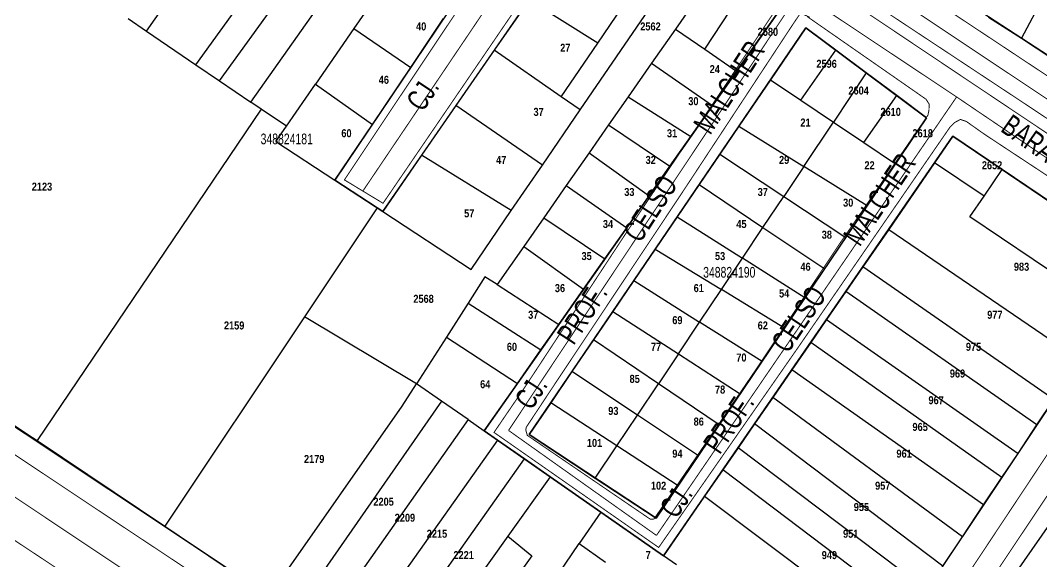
# Model space of a CAD drawing. Extents: x 203136 to 205923, y 4839890 to 4842982.
# Drawn here: x 203891.3 to 204082.6, y 4841632 to 4841733.3 of the extents above; entities that cross this region are included whole.
import ezdxf
from ezdxf.enums import TextEntityAlignment as Align

# ---------------------------------------------------------------- set-up
doc = ezdxf.new("R2010")
doc.units = 0
doc.header["$LTSCALE"] = 1.5
doc.header["$MEASUREMENT"] = 0
for name, color, linetype in [('CD_MALHA_LOTES', 40, 'CONTINUOUS'), ('CD_TXT_QUADRA', 7, 'CONTINUOUS'), ('RU-QUADRAS', 210, 'CONTINUOUS'), ('SV-EIXO-RUA-PAV', 20, 'CONTINUOUS'), ('SV-RUA-PAVIM-S-GUIA-C-GUIA', 7, 'CONTINUOUS'), ('SV-TXT-RUA-PAV-S-GUIA-C-GUIA', 7, 'CONTINUOUS'), ('Th_NmrPort', 1, 'CONTINUOUS')]:
    doc.layers.add(name, color=color, linetype=linetype)
doc.styles.add('ARIAL', font='ARIAL.TTF')
doc.styles.get("Standard").update_dxf_attribs({"font": 'swisscbo.ttf'})

msp = doc.modelspace()

# ---------------------------------------------------------------- linework, layer by layer
at = {"layer": 'CD_MALHA_LOTES', "linetype": 'Continuous'}
for p, q in [((203924.16, 4841725.01), (203963.99, 4841780.36)), ((203928.59, 4841722.01), (203968.7, 4841777.36)), ((203934.48, 4841718.02), (203974.03, 4841773.97)), ((204097.72, 4841765.35), (204078.83, 4841729.97)), ((203996.16, 4841716.55), (204016.72, 4841746.59)), ((203914.89, 4841731.33), (203925.43, 4841746.18)), ((204021.91, 4841743.03), (204014.01, 4841731.71)), ((203959.8, 4841740.66), (203953.74, 4841731.83)), ((204019.5, 4841727.91), (204027.08, 4841739.49)), ((203986.58, 4841737.17), (203980.05, 4841727.73)), ((203999.45, 4841729.07), (203986.58, 4841737.17)), ((203999.45, 4841729.07), (204005.76, 4841738.36)), ((204025.47, 4841723.8), (204033.44, 4841735.13)), ((203911.45, 4841733.67), (203914.89, 4841731.33)), ((203964.42, 4841724.51), (203970.58, 4841733.68)), ((204072.68, 4841733.96), (204078.83, 4841729.97)), ((203914.89, 4841731.33), (203924.16, 4841725.01)), ((203953.74, 4841731.83), (203946.55, 4841721.36)), ((203953.74, 4841731.83), (203964.42, 4841724.51)), ((204014.01, 4841731.71), (204009.54, 4841725.32)), ((204014.01, 4841731.71), (204019.5, 4841727.91)), ((204038.41, 4841731.93), (204031.8, 4841722.21)), ((204044.06, 4841727.73), (204038.41, 4841731.93)), ((203992.61, 4841719.01), (203999.45, 4841729.07)), ((204078.83, 4841729.97), (204084.33, 4841726.39)), ((203980.05, 4841727.73), (203972.88, 4841717.36)), ((203992.61, 4841719.01), (203980.05, 4841727.73)), ((204019.5, 4841727.91), (204025.47, 4841723.8)), ((204037.52, 4841718.37), (204044.06, 4841727.73)), ((204049.77, 4841723.48), (204044.06, 4841727.73)), ((204009.54, 4841725.32), (204005.15, 4841719.04)), ((204009.54, 4841725.32), (204020.98, 4841717.42)), ((203924.16, 4841725.01), (203928.59, 4841722.01)), ((203957.25, 4841713.84), (203964.42, 4841724.51)), ((204020.98, 4841717.42), (204025.47, 4841723.8)), ((204049.77, 4841723.48), (204043.61, 4841714.27)), ((204055.47, 4841719.24), (204049.77, 4841723.48)), ((203928.59, 4841722.01), (203934.48, 4841718.02)), ((203941.15, 4841713.51), (203946.55, 4841721.36)), ((203946.55, 4841721.36), (203957.25, 4841713.84)), ((204031.8, 4841722.21), (204025.91, 4841713.55)), ((204031.8, 4841722.21), (204037.52, 4841718.37)), ((203936.41, 4841716.72), (203934.48, 4841718.02)), ((203996.16, 4841716.55), (203992.61, 4841719.01)), ((204005.15, 4841719.04), (204001.46, 4841713.75)), ((204005.15, 4841719.04), (204016.87, 4841711.56)), ((204037.52, 4841718.37), (204043.61, 4841714.27)), ((204049.31, 4841710.44), (204055.47, 4841719.24)), ((204061.06, 4841715.07), (204055.47, 4841719.24)), ((203936.41, 4841716.72), (203894.44, 4841654.65)), ((203941.15, 4841713.51), (203936.41, 4841716.72)), ((203972.88, 4841717.36), (203966.45, 4841708.06)), ((203989.09, 4841706.23), (203972.88, 4841717.36)), ((203989.09, 4841706.23), (203996.16, 4841716.55)), ((204016.87, 4841711.56), (204020.98, 4841717.42)), ((203950.22, 4841703.39), (203957.25, 4841713.84)), ((204001.46, 4841713.75), (203997.83, 4841708.54)), ((204001.46, 4841713.75), (204012.97, 4841706.01)), ((204038.07, 4841705.99), (204043.61, 4841714.27)), ((204043.61, 4841714.27), (204049.31, 4841710.44)), ((204055.24, 4841706.45), (204061.06, 4841715.07)), ((203939.17, 4841710.63), (203941.15, 4841713.51)), ((204025.91, 4841713.55), (204022.33, 4841708.29)), ((204025.91, 4841713.55), (204038.07, 4841705.99)), ((203939.17, 4841710.63), (203950.22, 4841703.39)), ((204012.97, 4841706.01), (204016.87, 4841711.56)), ((204049.31, 4841710.44), (204055.24, 4841706.45)), ((204065.98, 4841711.62), (204062.55, 4841706.64)), ((204075.23, 4841705.38), (204065.98, 4841711.62)), ((203966.45, 4841708.06), (203959.17, 4841697.52)), ((203983.26, 4841697.71), (203966.45, 4841708.06)), ((203997.83, 4841708.54), (203993.55, 4841702.42)), ((203997.83, 4841708.54), (204009.07, 4841700.46)), ((204022.33, 4841708.29), (204018.44, 4841702.57)), ((204022.33, 4841708.29), (204034.31, 4841700.37)), ((203983.26, 4841697.71), (203989.09, 4841706.23)), ((204049.93, 4841698.6), (204055.24, 4841706.45)), ((204062.55, 4841706.64), (204053.96, 4841694.18)), ((204071.82, 4841700.4), (204062.55, 4841706.64)), ((204009.07, 4841700.46), (204012.97, 4841706.01)), ((204038.07, 4841705.99), (204034.31, 4841700.37)), ((204049.93, 4841698.6), (204038.07, 4841705.99)), ((204071.82, 4841700.4), (204075.23, 4841705.38)), ((204101.71, 4841687.51), (204075.23, 4841705.38)), ((203958.12, 4841698.21), (203950.22, 4841703.39)), ((203993.55, 4841702.42), (203989.33, 4841696.38)), ((203993.55, 4841702.42), (204004.88, 4841694.51)), ((204018.44, 4841702.57), (204014.31, 4841696.51)), ((204018.44, 4841702.57), (204030.41, 4841694.56)), ((204004.88, 4841694.51), (204009.07, 4841700.46)), ((204030.41, 4841694.56), (204034.31, 4841700.37)), ((204034.31, 4841700.37), (204045.94, 4841692.69)), ((204069.19, 4841696.56), (204071.82, 4841700.4)), ((204045.94, 4841692.69), (204049.93, 4841698.6)), ((203958.12, 4841698.21), (203944.51, 4841677.8)), ((203959.17, 4841697.52), (203958.12, 4841698.21)), ((203959.17, 4841697.52), (203975.71, 4841686.69)), ((203975.71, 4841686.69), (203983.26, 4841697.71)), ((204014.31, 4841696.51), (204010.21, 4841690.48)), ((204014.31, 4841696.51), (204026.55, 4841688.78)), ((204095.77, 4841678.61), (204069.19, 4841696.56)), ((203989.33, 4841696.38), (203985.58, 4841691)), ((203989.33, 4841696.38), (204000.79, 4841688.68)), ((204026.55, 4841688.78), (204030.41, 4841694.56)), ((204030.41, 4841694.56), (204041.97, 4841686.82)), ((204000.79, 4841688.68), (204004.88, 4841694.51)), ((204041.97, 4841686.82), (204045.94, 4841692.69)), ((204053.96, 4841694.18), (204049.12, 4841687.17)), ((204053.96, 4841694.18), (204089.84, 4841669.72)), ((203985.58, 4841691), (203980.58, 4841683.85)), ((203985.58, 4841691), (203996.81, 4841683.02)), ((204010.21, 4841690.48), (204006.2, 4841684.59)), ((204010.21, 4841690.48), (204022.62, 4841682.91)), ((203843.63, 4841688.21), (203893.56, 4841655.24)), ((203996.81, 4841683.02), (204000.79, 4841688.68)), ((204022.62, 4841682.91), (204026.55, 4841688.78)), ((204038.28, 4841681.37), (204026.55, 4841688.78)), ((204049.12, 4841687.17), (204045.93, 4841682.55)), ((204084.9, 4841662.31), (204049.12, 4841687.17)), ((203978.33, 4841685.3), (203975.19, 4841680.4)), ((203980.58, 4841683.85), (203978.33, 4841685.3)), ((204038.28, 4841681.37), (204041.97, 4841686.82)), ((203980.58, 4841683.85), (203992.15, 4841676.4)), ((204006.2, 4841684.59), (204002.28, 4841678.81)), ((204006.2, 4841684.59), (204018.54, 4841676.82)), ((203992.15, 4841676.4), (203996.81, 4841683.02)), ((204018.54, 4841676.82), (204022.62, 4841682.91)), ((204034.44, 4841675.69), (204022.62, 4841682.91)), ((204034.44, 4841675.69), (204038.28, 4841681.37)), ((204045.93, 4841682.55), (204042.33, 4841677.33)), ((204081.73, 4841657.57), (204045.93, 4841682.55)), ((203975.19, 4841680.4), (203971.1, 4841674)), ((203975.19, 4841680.4), (203988.8, 4841671.62)), ((203944.51, 4841677.8), (203918.35, 4841638.59)), ((203965.52, 4841665.29), (203944.51, 4841677.8)), ((204002.28, 4841678.81), (203998.66, 4841673.49)), ((204002.28, 4841678.81), (204014.57, 4841670.89)), ((204042.33, 4841677.33), (204039.36, 4841673.02)), ((204042.33, 4841677.33), (204078.19, 4841652.25)), ((203988.8, 4841671.62), (203992.15, 4841676.4)), ((204014.57, 4841670.89), (204018.54, 4841676.82)), ((204030.24, 4841669.46), (204018.54, 4841676.82)), ((204030.24, 4841669.46), (204034.44, 4841675.69)), ((203971.1, 4841674), (203965.52, 4841665.29)), ((203971.1, 4841674), (203984.39, 4841665.35)), ((203984.39, 4841665.35), (203988.8, 4841671.62)), ((203998.66, 4841673.49), (203994.62, 4841667.56)), ((204010.81, 4841665.27), (203998.66, 4841673.49)), ((204039.36, 4841673.02), (204035.8, 4841667.87)), ((204075.19, 4841647.75), (204039.36, 4841673.02)), ((204014.57, 4841670.89), (204010.81, 4841665.27)), ((204014.57, 4841670.89), (204026.16, 4841663.42)), ((204026.16, 4841663.42), (204030.24, 4841669.46)), ((204035.8, 4841667.87), (204032.26, 4841662.73)), ((204071.75, 4841642.6), (204035.8, 4841667.87)), ((203994.62, 4841667.56), (203990.65, 4841661.72)), ((204006.88, 4841659.4), (203994.62, 4841667.56)), ((203962.82, 4841661.07), (203965.52, 4841665.29)), ((203970.19, 4841662.04), (203965.52, 4841665.29)), ((203978.16, 4841656.49), (203984.39, 4841665.35)), ((204006.88, 4841659.4), (204010.81, 4841665.27)), ((204022.2, 4841657.57), (204010.81, 4841665.27)), ((203970.19, 4841662.04), (203942.54, 4841622.36)), ((203975.15, 4841658.59), (203970.19, 4841662.04)), ((204022.2, 4841657.57), (204026.16, 4841663.42)), ((204032.26, 4841662.73), (204028.84, 4841657.78)), ((204067.78, 4841636.64), (204032.26, 4841662.73)), ((204081.73, 4841657.57), (204084.9, 4841662.31)), ((203937.87, 4841625.49), (203962.82, 4841661.07)), ((203990.65, 4841661.72), (203986.6, 4841655.77)), ((204003.03, 4841653.65), (203990.65, 4841661.72)), ((203975.15, 4841658.59), (203947.37, 4841619.11)), ((203975.15, 4841658.59), (203978.16, 4841656.49)), ((204003.03, 4841653.65), (204006.88, 4841659.4)), ((204018.3, 4841651.8), (204006.88, 4841659.4)), ((203980.69, 4841654.72), (203978.16, 4841656.49)), ((204018.3, 4841651.8), (204022.2, 4841657.57)), ((204028.84, 4841657.78), (204025.73, 4841653.27)), ((204064.09, 4841631.12), (204028.84, 4841657.78)), ((204078.19, 4841652.25), (204081.73, 4841657.57)), ((203893.56, 4841655.24), (203894.44, 4841654.65)), ((203894.44, 4841654.65), (203918.35, 4841638.59)), ((203980.69, 4841654.72), (203952.86, 4841615.42)), ((203985.7, 4841651.23), (203980.69, 4841654.72)), ((203986.6, 4841655.77), (203999, 4841647.63)), ((203999, 4841647.63), (204003.03, 4841653.65)), ((204014.5, 4841646.17), (204003.03, 4841653.65)), ((204025.73, 4841653.27), (204022.91, 4841649.18)), ((204061.13, 4841626.68), (204025.73, 4841653.27)), ((203957.96, 4841612), (203985.7, 4841651.23)), ((203990.51, 4841647.88), (203985.7, 4841651.23)), ((204014.5, 4841646.17), (204018.3, 4841651.8)), ((204075.19, 4841647.75), (204078.19, 4841652.25)), ((204022.91, 4841649.18), (204019.48, 4841644.21)), ((204058.29, 4841622.42), (204022.91, 4841649.18)), ((203990.51, 4841647.88), (203982.6, 4841636.75)), ((204000.03, 4841641.24), (203990.51, 4841647.88)), ((203999, 4841647.63), (204010.41, 4841640.13)), ((204071.75, 4841642.6), (204075.19, 4841647.75)), ((204010.41, 4841640.13), (204014.5, 4841646.17)), ((204019.48, 4841644.21), (204011.78, 4841633.05)), ((204019.48, 4841644.21), (204055.31, 4841617.36)), ((204000.03, 4841641.24), (203996, 4841635.37)), ((204011.78, 4841633.05), (204000.03, 4841641.24)), ((204067.78, 4841636.64), (204071.75, 4841642.6)), ((203918.35, 4841638.59), (203937.87, 4841625.49)), ((203982.6, 4841636.75), (203962.76, 4841608.83)), ((203973.07, 4841602.02), (203996, 4841635.37)), ((203982.6, 4841636.75), (203987.09, 4841633.07)), ((203996, 4841635.37), (204000.93, 4841631.87)), ((204064.09, 4841631.12), (204067.78, 4841636.64)), ((203987.09, 4841633.07), (203967.52, 4841605.68)), ((204014.22, 4841631.35), (204011.78, 4841633.05))]:
    msp.add_line(p, q, dxfattribs=at)
at = {"layer": 'RU-QUADRAS', "color": 6, "linetype": 'Continuous'}
for points in [[(204047.65, 4841753.07), (204059.55, 4841777.77), (204081.97, 4841812.89), (204051.02, 4841833.78), (204053.94, 4841840.67), (204088.22, 4841893.93), (204091.02, 4841893.93), (204124.19, 4841872.07), (204084.88, 4841817.07), (204086.94, 4841815.8), (204109.47, 4841844.63), (204107.66, 4841845.96), (204125.96, 4841870.9), (204192.61, 4841826.98), (204193.24, 4841823.86), (204145.25, 4841753.48), (204127.8, 4841726.7), (204113.89, 4841707.19), (204071.39, 4841734.8), (204058.31, 4841743.83), (204052.07, 4841750.37)], [(203986.6, 4841655.77), (204038.41, 4841731.93), (204061.06, 4841715.07), (204010.41, 4841640.13)]]:
    msp.add_lwpolyline(points, close=True, dxfattribs=at)
for points in [[(203856.19, 4841770.86), (203894.24, 4841825.7), (203931.36, 4841800.73), (203892.31, 4841746.72), (203894.19, 4841745.43), (203933.46, 4841799.8), (203990.59, 4841763.43), (203950.22, 4841703.39), (203959.17, 4841697.53), (204000.69, 4841757.58), (204033.44, 4841735.13), (203978.16, 4841656.49), (204011.78, 4841633.05), (204065.98, 4841711.62), (204101.71, 4841687.51), (204056.51, 4841619.75)], [(203986.21, 4841593.34), (203829.43, 4841697.58)]]:
    msp.add_lwpolyline(points, dxfattribs=at)
at = {"layer": 'SV-EIXO-RUA-PAV', "const_width": 0.18, "flags": 128}
for points in [[(203686.39953, 4841049.541978), (203692.54943, 4841058.743734), (203749.763, 4841143.981473), (203780.754332, 4841190.6698), (203801.503, 4841221.7458), (203841.206856, 4841280.544557), (203883.1664, 4841344.0556), (203932.166221, 4841417.194802), (203983.243296, 4841493.9438), (204024.317884, 4841554.89701), (204044.434599, 4841585.5919), (204112.74, 4841687.823359), (204118.336724, 4841695.482033), (204206.94601, 4841829.2385), (204298.345112, 4841966.997973), (204390.162441, 4842105.446938), (204453.930388, 4842201.1731)], [(204003.1412, 4841772.0738), (203955.448914, 4841701.3674)], [(204037.2543, 4841738.5625), (203982.745551, 4841656.5415)], [(204066.6864, 4841718.9912), (204010.456839, 4841636.877)], [(203982.7455, 4841656.5415), (204010.456839, 4841636.877)]]:
    msp.add_lwpolyline(points, dxfattribs=at)
at = {"layer": 'SV-EIXO-RUA-PAV', "const_width": 0.18}
for points in [[(203816.884774, 4841885.312895), (203841.5619, 4841869.4472), (203936.605357, 4841805.8681), (203998.154453, 4841764.704665), (204037.2543, 4841738.5625), (204066.6864, 4841718.9912), (204112.74, 4841687.823359), (204135.716023, 4841672.506011), (204238.200001, 4841604.9406), (204281.989259, 4841575.8223), (204311.854383, 4841556.001556), (204405.763938, 4841493.5846)], [(203835.482708, 4841884.228794), (203846.0231, 4841877.1778), (203886.536355, 4841850.382163), (203971.44315, 4841793.304593), (204003.1412, 4841772.0738), (204014.986115, 4841764.1502), (204033.499903, 4841751.7655), (204043.262908, 4841745.482254), (204118.336724, 4841695.482033), (204141.312746, 4841679.87012), (204232.241602, 4841619.389526), (204293.058033, 4841579.1683), (204323.851361, 4841558.6951), (204410.721144, 4841500.9968)], [(203713.195594, 4841762.099), (203718.6708, 4841758.4484), (203819.801783, 4841691.0189), (203924.608837, 4841621.1384), (203982.867673, 4841582.775028), (204024.317884, 4841554.89701), (204047.25663, 4841539.716778), (204184.483112, 4841447.8663), (204230.965896, 4841416.8737), (204316.37469, 4841359.9271), (204340.8024, 4841343.6398), (204391.414581, 4841309.998544), (204408.223744, 4841298.6864), (204430.382008, 4841283.9123), (204456.732906, 4841266.3427), (204609.65364, 4841164.120225), (204616.269943, 4841159.644491), (204624.637621, 4841154.19577), (204631.837716, 4841149.525438), (204636.861682, 4841146.2412)]]:
    msp.add_lwpolyline(points, dxfattribs=at)
at = {"layer": 'SV-RUA-PAVIM-S-GUIA-C-GUIA', "linetype": 'Continuous', "const_width": 0.18, "flags": 128}
for points in [[(204127.99792, 4841874.332325), (204130.18, 4841872.84), (204151.97, 4841858.27), (204183.96, 4841836.6), (204195.09, 4841829.19), (204196.72, 4841827.41), (204197.44, 4841825.87), (204197.54, 4841823.94), (204196.91, 4841822.48), (204183.16, 4841801.92), (204163.68, 4841772.41), (204141.95, 4841739.79), (204123.37, 4841711.59), (204119.41, 4841705.41), (204118.2, 4841704.42), (204117.24, 4841703.48), (204115.99, 4841703.06), (204114.26, 4841703.31), (204108.6, 4841706.35), (204087.5, 4841720.41), (204056.33, 4841741.04), (204045.44937, 4841748.395415)], [(203988.65, 4841758.33), (203970.15, 4841730.67), (203951.99, 4841703.46), (203959.23, 4841699.08), (203989.21, 4841743.01)], [(204033.57, 4841736.48), (204026.85, 4841726.4), (204005.89, 4841695.21), (203985.97, 4841664.9), (203980.02, 4841656.17), (204010.87, 4841634.62), (204037.04, 4841672.15), (204065.47, 4841713.37), (204066.33, 4841714.21), (204067.4, 4841714.78), (204068.53, 4841714.39), (204071.83, 4841712.05), (204104.68, 4841690.4)], [(204039.16, 4841733.91), (204038.03, 4841734.44), (204037.26, 4841734.42), (204036.19, 4841732.85), (204015.15, 4841700.89), (203991.85, 4841665.89), (203986.08, 4841657.17), (203985.96, 4841656.69), (203986.25, 4841655.62), (204009.32, 4841639.9), (204009.99, 4841639.96), (204016.1, 4841648.91), (204029.09, 4841667.96), (204044.46, 4841691.05), (204061.31, 4841715.57), (204061.51, 4841716.53), (204061.53, 4841717.67), (204060.96, 4841718.56), (204038.7, 4841734.04)], [(203767.50883, 4841717.801301), (203796.16, 4841698.7), (203830.9, 4841675.34), (203857.04, 4841657.88), (203904.55, 4841626.47), (203919.313085, 4841616.59961)], [(204021.2, 4841565.21), (204019.76, 4841566.07), (203994.5, 4841582.73), (203989.23, 4841587.06), (203988.86, 4841587.84), (204017.727001, 4841626.307251), (204014.028587, 4841629.477319), (203997.86, 4841607.77), (203986.5, 4841591.18), (203985.03, 4841590.43), (203983.95, 4841590.33), (203974.07, 4841596.59), (203951.02, 4841611.67), (203909.82, 4841638.97), (203861.32, 4841671.23), (203829.252436, 4841692.630735)], [(204097.24, 4841672.47), (204069.12, 4841630.09)]]:
    msp.add_lwpolyline(points, dxfattribs=at)
at = {"layer": 'SV-RUA-PAVIM-S-GUIA-C-GUIA', "const_width": 0.18}
for points in [[(204044.48, 4841740.85), (204079.24, 4841717.87)], [(204084.65, 4841711.5), (204043.18, 4841739.23)], [(204079.24, 4841717.87), (204106.16, 4841699.99)]]:
    msp.add_lwpolyline(points, dxfattribs=at)
at = {"layer": 'SV-RUA-PAVIM-S-GUIA-C-GUIA'}
msp.add_lwpolyline([(204084.11, 4841638.98), (204074.58, 4841625.37)], dxfattribs=at)

# ---------------------------------------------------------------- texts
at = {"layer": 'CD_TXT_QUADRA', "linetype": 'Continuous', "style": 'ARIAL', "width": 0.7}
for s, p in [('348824181', (203936.291268, 4841710.134052)), ('348824190', (204019.2, 4841685.16))]:
    msp.add_text(s, height=2, dxfattribs=at).set_placement(p)
at = {"layer": 'SV-TXT-RUA-PAV-S-GUIA-C-GUIA', "style": 'ARIAL', "width": 0.7}
for s, rotation, p in [('CJ.               BOTAFOGO', 56, (203966.6496, 4841716.0274)), ('CJ.        PROF.          CELSO          MALCHER', 57, (203987.0203, 4841660.1335)), ('BARÃO', 325, (204074.733533, 4841712.672195)), ('CJ.        PROF.          CELSO          MALCHER', 56, (204014.1498, 4841639.8099))]:
    msp.add_text(s, height=4, rotation=rotation, dxfattribs=at).set_placement(p)
at = {"layer": 'Th_NmrPort', "color": 1}
for s, p in [('40', (203965.418554, 4841732.197271)), ('2562', (204007.418554, 4841732.197271)), ('2580', (204029.418554, 4841731.197271)), ('27', (203992.418554, 4841728.197271)), ('2596', (204040.418554, 4841725.197271)), ('24', (204020.418554, 4841724.197271)), ('46', (203958.418554, 4841722.197271)), ('2604', (204046.418554, 4841720.197271)), ('30', (204016.418554, 4841718.197271)), ('37', (203987.418554, 4841716.197271)), ('2610', (204052.418554, 4841716.197271)), ('21', (204037.418554, 4841714.197271)), ('60', (203951.418554, 4841712.197271)), ('31', (204012.418554, 4841712.197271)), ('2618', (204058.418554, 4841712.197271)), ('47', (203980.418554, 4841707.197271)), ('32', (204008.418554, 4841707.197271)), ('29', (204033.418554, 4841707.197271)), ('22', (204049.418554, 4841706.197271)), ('2652', (204071.418554, 4841706.197271)), ('2123', (203893.418554, 4841702.197271)), ('33', (204004.418554, 4841701.197271)), ('37', (204029.418554, 4841701.197271)), ('30', (204045.418554, 4841699.197271)), ('57', (203974.418554, 4841697.197271)), ('34', (204000.418554, 4841695.197271)), ('45', (204025.418554, 4841695.197271)), ('38', (204041.418554, 4841693.197271)), ('35', (203996.418554, 4841689.197271)), ('53', (204021.418554, 4841689.197271)), ('46', (204037.418554, 4841687.197271)), ('983', (204077.418554, 4841687.197271)), ('36', (203991.418554, 4841683.197271)), ('61', (204017.418554, 4841683.197271)), ('2568', (203964.908554, 4841681.187271)), ('54', (204033.418554, 4841682.197271)), ('37', (203986.418554, 4841678.197271)), ('69', (204013.418554, 4841677.197271)), ('977', (204072.418554, 4841678.197271)), ('2159', (203929.418554, 4841676.197271)), ('62', (204029.418554, 4841676.197271)), ('60', (203982.418554, 4841672.197271)), ('77', (204009.418554, 4841672.197271)), ('975', (204068.418554, 4841672.197271)), ('70', (204025.418554, 4841670.197271)), ('969', (204065.418554, 4841667.197271)), ('64', (203977.418554, 4841665.197271)), ('85', (204005.418554, 4841666.197271)), ('78', (204021.418554, 4841664.197271)), ('967', (204061.418554, 4841662.197271)), ('93', (204001.418554, 4841660.197271)), ('86', (204017.418554, 4841658.197271)), ('965', (204058.418554, 4841657.197271)), ('101', (203997.418554, 4841654.197271)), ('94', (204013.418554, 4841652.197271)), ('961', (204055.418554, 4841652.197271)), ('2179', (203944.418554, 4841651.197271)), ('102', (204009.418554, 4841646.197271)), ('957', (204051.418554, 4841646.197271)), ('2205', (203957.418554, 4841643.197271)), ('955', (204047.418554, 4841642.197271)), ('2209', (203961.418554, 4841640.197271)), ('2215', (203967.418554, 4841637.197271)), ('951', (204045.418554, 4841637.197271)), ('2221', (203972.418554, 4841633.197271)), ('7', (204008.418554, 4841633.197271)), ('949', (204041.418554, 4841633.197271))]:
    msp.add_text(s, height=1.5, dxfattribs=at).set_placement(p, align=Align.MIDDLE_LEFT)

doc.saveas('drawing.dxf')
